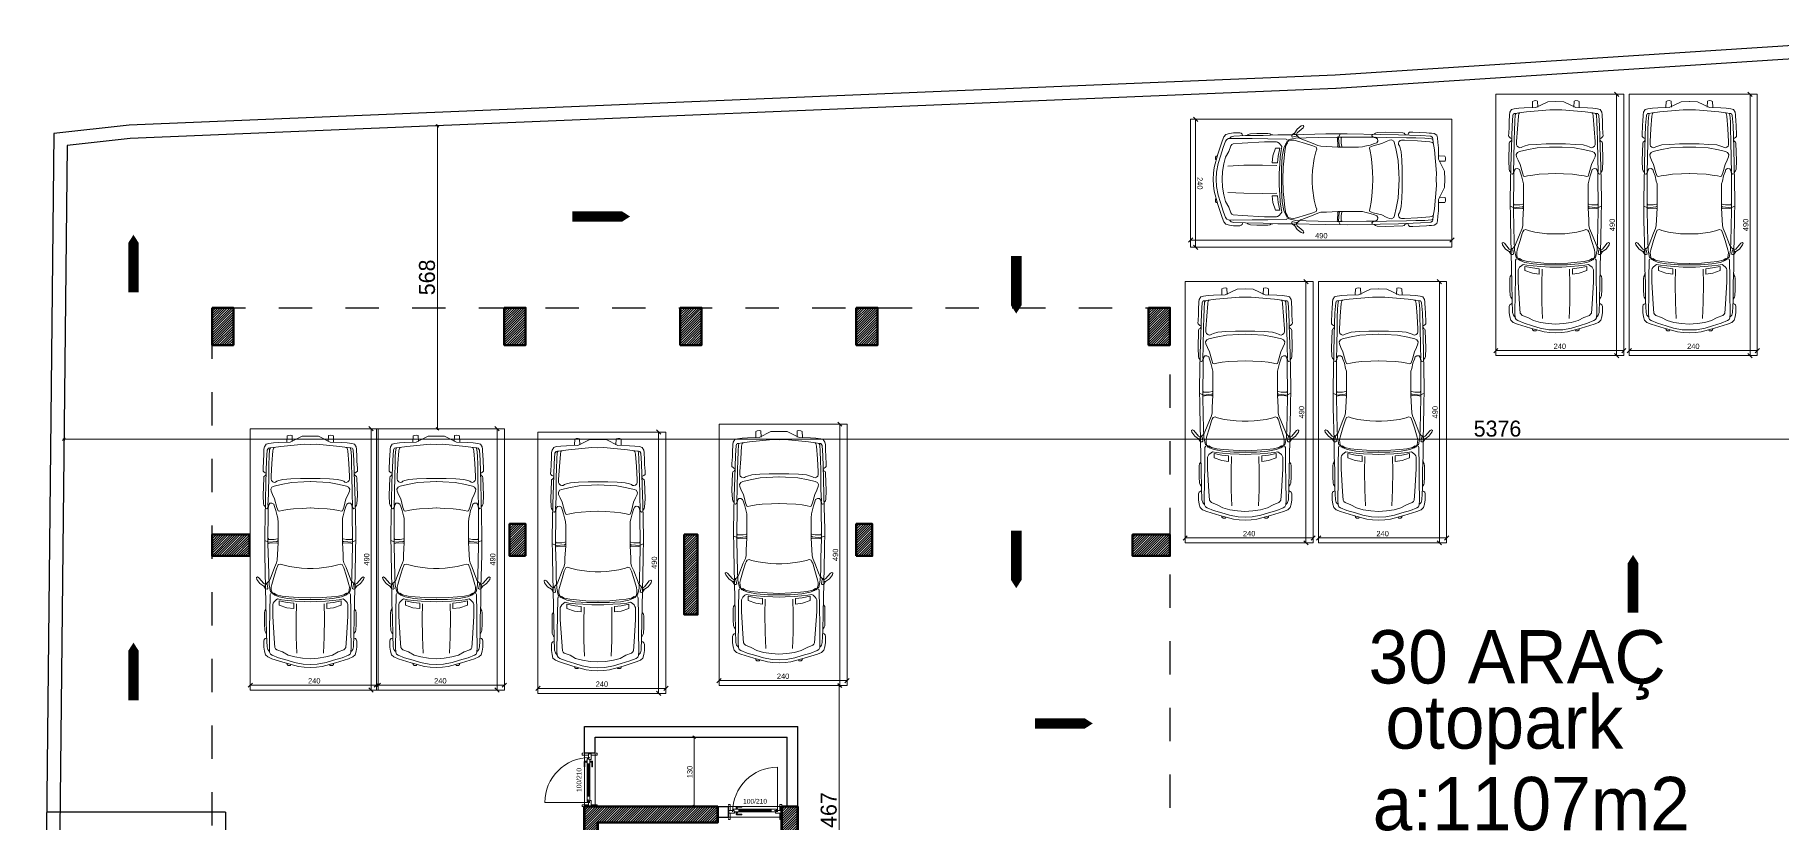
# Model space of a CAD drawing. Header units: centimetres. Extents: x 562865 to 1310255, y -148070 to 32737.
# Drawn here: x 639839 to 643113, y -25388 to -23912 of the extents above; entities that cross this region are included whole.
import ezdxf
from ezdxf.enums import TextEntityAlignment as Align

# ---------------------------------------------------------------- set-up
doc = ezdxf.new("R2010")
doc.units = ezdxf.units.CM
doc.header["$LTSCALE"] = 2.5
doc.linetypes.add('DASHED', pattern=[0.25, 0.125, -0.125])
doc.layers.get('0').update_dxf_attribs({"color": 86})
for name, color, linetype, lineweight in [('1', 126, 'Continuous', 25), ('ARABA TEFRIS', 205, 'Continuous', 0), ('DUVAR', 4, 'Continuous', 30), ('duvar-kesim', 7, 'Continuous', 0), ('GÖRÜNÜŞLER', 96, 'Continuous', 25), ('iç ölçü', 106, 'Continuous', 18), ('kapi', 9, 'Continuous', 0), ('kolon', 1, 'Continuous', 53), ('TEFRIS', 33, 'Continuous', 0), ('Z_YOL_ADI', 7, 'Continuous', 0)]:
    doc.layers.add(name, color=color, linetype=linetype, lineweight=lineweight)
doc.layers.add('kapi-yazi', color=7, linetype='Continuous')
doc.layers.add('TARAMA KOLON', color=252, linetype='Continuous')
doc.styles.add('10', font='', dxfattribs={"height": 10})
doc.styles.add('PINAR', font='comic.ttf')
doc.styles.get('10').set_extended_font_data('Arial')
doc.dimstyles.new('DISOLCU', dxfattribs={"dimscale": 0, "dimtxt": 15, "dimasz": 8, "dimexe": 1.8, "dimexo": 0.625, "dimgap": 3, "dimtad": 1, "dimdec": 0, "dimrnd": 0.5, "dimzin": 0, "dimdsep": 46, "dimtxsty": '10', "dimblk": 'OBLIQUE', "dimcen": 0.9, "dimclrd": 256, "dimclre": 256, "dimclrt": 7, "dimadec": 0, "dimazin": 0, "dimtfac": 1, "dimtdec": 0, "dimtofl": 0, "dimtmove": 2, "dimatfit": 0, "dimfxl": 10, "dimfxlon": 1, "dimtolj": 1, "dimtzin": 0, "dimarcsym": 0})
doc.dimstyles.new('TEMİZ ÖLÇÜ', dxfattribs={"dimtxt": 10, "dimasz": 5, "dimexe": 1.8, "dimexo": 0.625, "dimgap": 3, "dimtad": 1, "dimdec": 0, "dimrnd": 0.5, "dimzin": 1, "dimdsep": 46, "dimtxsty": 'PINAR', "dimblk": 'OBLIQUE', "dimcen": 0.9, "dimdle": 2, "dimclrd": 256, "dimclre": 256, "dimclrt": 7, "dimadec": 0, "dimazin": 0, "dimtfac": 1, "dimtdec": 0, "dimtofl": 0, "dimtmove": 2, "dimatfit": 2, "dimfxl": 10, "dimfxlon": 1, "dimlwd": -1, "dimlwe": -1, "dimarcsym": 0})

# ---------------------------------------------------------------- blocks, each defined once
blk = doc.blocks.new('_Oblique')
at = {"color": 0, "linetype": 'ByBlock', "lineweight": -2}
blk.add_line((-0.5, -0.5), (0.5, 0.5), dxfattribs=at)
blk = doc.blocks.new('*D2708')
at = {"layer": 'Defpoints', "color": 0}
for p in [(641069, -25229.4), (641075.2, -25229.4), (641076.2, -25359.4)]:
    blk.add_point(p, dxfattribs=at)
at = {"layer": 'iç ölçü'}
for p, q in [((641070.2, -25229.4), (641077, -25229.4)), ((641075.2, -25361.4), (641075.2, -25227.4)), ((641075.6, -25359.4), (641073.4, -25359.4))]:
    blk.add_line(p, q, dxfattribs=at)
at = {"layer": 'iç ölçü', "linetype": 'ByBlock', "xscale": 5, "yscale": 5, "zscale": 5}
for p, rotation in [((641075.2, -25229.4), 90), ((641075.2, -25359.4), 270)]:
    blk.add_blockref('_Oblique', p, dxfattribs=dict(at, rotation=rotation))
at = {"layer": 'iç ölçü', "color": 7, "insert": (641066.8, -25294.4), "char_height": 10, "attachment_point": 5, "rotation": 90, "style": 'PINAR'}
blk.add_mtext('130', dxfattribs=at)
blk = doc.blocks.new('Car-P-2')
for p, q in [((158.5, 197.5), (153.8, 190.5)), ((166.2, 203.2), (158.5, 197.5)), ((158.5, 190.5), (169.4, 199.6)), ((169.6, 204), (166.2, 203.2)), ((169.4, 199.6), (170.9, 202.2)), ((170.9, 202.2), (169.6, 204)), ((9.8, 150.4), (17.5, 175)), ((17.5, 175), (20.9, 183)), ((19.4, 162.8), (24.3, 174.7)), ((20.9, 183), (24.8, 187.4)), ((24.3, 174.7), (26.3, 177.8)), ((24.8, 187.4), (31.5, 189.2)), ((26.3, 177.8), (29.7, 179.4)), ((29.7, 179.4), (38.5, 179.9)), ((30.2, 155.5), (34.1, 166.2)), ((32.6, 181.2), (31.3, 180.2)), ((31.5, 189.2), (39.3, 190.5)), ((34.6, 182.8), (32.6, 181.2)), ((34.1, 166.2), (36.2, 168.2)), ((39.6, 184.3), (34.6, 182.8)), ((36.2, 168.2), (38.5, 169.8)), ((38.5, 179.9), (74.2, 179.4)), ((38.5, 169.8), (55.3, 171.1)), ((39.3, 190.5), (50.6, 190.5)), ((61.8, 185.1), (39.6, 184.3)), ((50.6, 190.5), (53.7, 189.5)), ((53.7, 189.5), (55.3, 187.7)), ((55.3, 187.7), (56.1, 185.4)), ((55.3, 171.1), (97.2, 173.7)), ((94.4, 185.6), (61.8, 185.1)), ((66.2, 186.4), (64.6, 185.4)), ((68.3, 187.7), (66.2, 186.4)), ((70.8, 188.7), (68.3, 187.7)), ((82.5, 189.2), (70.8, 188.7)), ((74.2, 179.4), (103.4, 179.1)), ((95.4, 189.2), (82.5, 189.2)), ((122.4, 186.4), (94.4, 185.6)), ((103.4, 189.2), (95.4, 189.2)), ((97.2, 173.7), (119.5, 173.7)), ((107.1, 188.7), (103.4, 189.2)), ((103.4, 179.1), (137.7, 178.6)), ((110.2, 186.4), (107.1, 188.7)), ((112.8, 186.4), (110.2, 186.4)), ((119.5, 173.7), (121.8, 172.7)), ((121.8, 172.7), (124.4, 171.1)), ((150.4, 186.9), (122.4, 186.4)), ((124.4, 171.1), (127.8, 167.2)), ((127.8, 167.2), (129.6, 164.6)), ((129.6, 164.6), (128.1, 157.4)), ((133.5, 161.5), (136.9, 169.8)), ((135, 156.1), (137.4, 166.4)), ((136.9, 169.8), (141.5, 174.7)), ((137.4, 166.4), (140.5, 171.4)), ((137.7, 178.6), (139.3, 177.8)), ((138.3, 173.7), (143.2, 175.5)), ((140.5, 171.4), (138.3, 173.7)), ((139.3, 177.8), (139.6, 176.8)), ((141.1, 176.8), (143.2, 175.5)), ((141.5, 174.7), (142.7, 177.6)), ((142.7, 177.6), (156.1, 180.4)), ((143.2, 175.5), (146.6, 176.3)), ((146.6, 176.3), (152, 176.5)), ((148.4, 186.9), (148.1, 184.1)), ((148.1, 184.1), (149.1, 182.5)), ((153.8, 190.5), (148.4, 186.9)), ((149.1, 182.5), (153.6, 183.5)), ((212.1, 188.2), (150.4, 186.9)), ((152, 176.5), (156.9, 175.5)), ((153.6, 188.2), (153.8, 190.5)), ((155.1, 187.4), (153.6, 188.2)), ((153.6, 183.5), (157.2, 184.1)), ((157.2, 187.9), (155.1, 187.4)), ((156.1, 180.4), (175.1, 181.2)), ((156.9, 175.5), (174.3, 170.3)), ((157.2, 187.9), (158.5, 190.5)), ((157.2, 184.1), (157.2, 187.9)), ((159.3, 184.3), (159.5, 186.6)), ((160.8, 182.5), (159.3, 184.3)), ((163.7, 180.4), (160.8, 182.5)), ((164.2, 179.4), (163.7, 180.4)), ((167, 178.6), (164.2, 179.4)), ((188.3, 170.3), (167, 178.6)), ((174.3, 170.3), (187.8, 166.2)), ((175.1, 181.2), (197.8, 181.7)), ((187.8, 166.2), (190.6, 164.9)), ((197.1, 166.4), (188.3, 170.3)), ((190.6, 164.9), (194, 163.3)), ((202.5, 165.1), (197.1, 166.4)), ((197.8, 181.7), (233.7, 182.5)), ((213.1, 164.9), (202.5, 165.1)), ((251.9, 188.7), (212.1, 188.2)), ((234.8, 163.6), (213.1, 164.9)), ((233.7, 182.5), (243, 182.5)), ((233.7, 181.7), (234.2, 179.4)), ((234.2, 179.4), (234.8, 165.9)), ((234.5, 164.9), (234.2, 164.1)), ((234.8, 165.9), (234.5, 164.9)), ((236.6, 183), (235.8, 181.7)), ((235.8, 181.7), (237.3, 165.7)), ((238.9, 188.2), (236.6, 183)), ((237.3, 165.7), (238.6, 163.8)), ((243, 182), (241.2, 181.2)), ((241.2, 181.2), (241.2, 170.8)), ((241.2, 170.8), (242.3, 164.9)), ((242.3, 164.9), (243, 163.6)), ((243, 182.5), (288.6, 182)), ((314, 187.4), (251.9, 188.7)), ((280.9, 163.8), (273.1, 163.6)), ((285.5, 165.1), (280.9, 163.8)), ((295.4, 167.5), (285.5, 165.1)), ((288.6, 182), (299.8, 182)), ((294.9, 163.6), (301.1, 165.9)), ((303.2, 170.1), (295.4, 167.5)), ((298.7, 184.8), (299.3, 186.9)), ((300.3, 183), (298.7, 184.8)), ((299.8, 182), (306, 181.2)), ((303.7, 188.7), (300.3, 187.4)), ((302.6, 182.5), (300.3, 183)), ((301.1, 165.9), (317.1, 170.1)), ((306, 181.2), (302.6, 182.5)), ((307.6, 171.6), (303.2, 170.1)), ((305.2, 190), (303.7, 188.7)), ((304.7, 182.5), (326.2, 181.7)), ((308.1, 190.8), (305.2, 190)), ((306, 181.2), (309.1, 178.9)), ((309.4, 175), (307.6, 171.6)), ((323.6, 191.6), (308.1, 190.8)), ((309.1, 178.9), (309.4, 175)), ((348.2, 186.4), (314, 187.4)), ((317.1, 170.1), (325.3, 174)), ((356.7, 190.5), (323.6, 191.6)), ((325.3, 174), (331.6, 176.8)), ((363.2, 181.2), (326.2, 181.7)), ((331.6, 176.8), (335.5, 177.3)), ((335.5, 177.3), (339.4, 175)), ((339.4, 175), (341.2, 171.1)), ((341.2, 171.1), (344.3, 157.6)), ((389.9, 185.1), (348.2, 186.4)), ((348.2, 170.8), (349.2, 173.4)), ((348.7, 168.2), (348.2, 170.8)), ((350.3, 165.9), (348.7, 168.2)), ((349.2, 173.4), (351.5, 176)), ((351.5, 162.3), (350.3, 165.9)), ((351.5, 176), (354.1, 176.8)), ((354.1, 176.8), (359.8, 176.8)), ((359.1, 190), (356.7, 190.5)), ((360.9, 187.4), (359.1, 190)), ((359.8, 176.8), (383.9, 175.2)), ((363.5, 186.4), (360.9, 187.4)), ((380.6, 180.7), (363.2, 181.2)), ((366.3, 187.9), (365.8, 186.6)), ((367.4, 189.5), (366.3, 187.9)), ((369.2, 191.6), (367.4, 189.5)), ((371.2, 191.8), (369.2, 191.6)), ((375.1, 191.6), (371.2, 191.8)), ((387.7, 190.8), (375.1, 191.6)), ((397.8, 180.2), (380.6, 180.7)), ((383.9, 175.2), (407.3, 173.4)), ((401.1, 190.5), (387.7, 190.8)), ((408.8, 183.8), (389.9, 185.1)), ((410.1, 179.4), (397.8, 180.2)), ((405.7, 190), (401.1, 190.5)), ((410.4, 190), (405.7, 190)), ((407.3, 173.4), (412.4, 172.4)), ((408.8, 183.8), (412.4, 181.7)), ((411.2, 183), (408.8, 183.8)), ((412.7, 177.8), (410.1, 179.4)), ((415, 189.2), (410.4, 190)), ((412.4, 181.7), (412.7, 179.1)), ((412.4, 172.4), (413.5, 170.8)), ((413.7, 172.4), (412.7, 179.1)), ((415.6, 158.4), (413.7, 172.4)), ((420, 186.1), (415, 189.2)), ((421.3, 181.2), (420, 186.1)), ((422.3, 172.4), (421.3, 181.2)), ((423.1, 162.3), (422.3, 172.4)), ((3, 125.2), (9.8, 150.4)), ((5.1, 144.7), (6.7, 146.7)), ((5.1, 142.8), (5.1, 144.7)), ((5.1, 140.3), (5.1, 142.8)), ((6.7, 139.5), (5.1, 140.3)), ((6.7, 146.7), (8.7, 147)), ((7.2, 116.4), (10.3, 132.7)), ((10.3, 132.7), (14.7, 146.7)), ((14.7, 146.7), (19.4, 162.8)), ((18.6, 117.7), (20.9, 132.2)), ((20.9, 132.2), (24.3, 144.9)), ((24.3, 144.9), (30.2, 155.5)), ((113, 147), (111.5, 134.3)), ((111.5, 134.3), (121.6, 134.3)), ((117.9, 161.3), (113, 147)), ((126, 161.3), (117.9, 161.3)), ((121.6, 134.3), (122.9, 146.7)), ((122.9, 146.7), (126, 161.3)), ((125.7, 131.4), (124.7, 114.6)), ((126.8, 145.4), (125.7, 131.4)), ((128.1, 157.4), (126.8, 145.4)), ((128.8, 124.2), (130.4, 145.7)), ((130.4, 145.7), (133.5, 161.5)), ((132.2, 125.7), (133.8, 143.1)), ((133.8, 143.1), (135, 156.1)), ((190.3, 142.3), (187.2, 119.8)), ((193.4, 154.8), (190.3, 142.3)), ((195, 159.4), (193.4, 154.8)), ((194, 163.3), (195, 159.4)), ((259.1, 163.6), (234.8, 163.6)), ((273.1, 163.6), (259.1, 163.6)), ((294.3, 161.5), (294.9, 163.6)), ((295.4, 156.1), (294.3, 161.5)), ((297.2, 146.2), (295.4, 156.1)), ((298.7, 134.6), (297.2, 146.2)), ((299.5, 117.7), (298.7, 134.6)), ((344.3, 157.6), (347.9, 138.4)), ((347.9, 138.4), (349.2, 115.1)), ((353.6, 154.5), (351.5, 162.3)), ((354.7, 139.5), (353.6, 154.5)), ((355.4, 121.6), (354.7, 139.5)), ((419.7, 114.6), (415.6, 158.4)), ((423.6, 140.8), (423.1, 162.3)), ((434.7, 118.5), (423.6, 140.8)), ((424.4, 147), (435.2, 146.7)), ((436, 137.4), (424.6, 136.9)), ((435.2, 146.7), (436.3, 144.1)), ((436.8, 140.5), (436, 137.4)), ((436.3, 144.1), (436.8, 140.5)), ((1, 103.2), (1.7, 114.6)), ((1, 103.2), (1.7, 91.8)), ((1.7, 114.6), (3, 125.2)), ((6.7, 103.2), (7.2, 116.4)), ((6.7, 103.2), (7.2, 90)), ((17.5, 103.7), (18.6, 117.7)), ((17.5, 103.7), (18.6, 88.7)), ((58.1, 129.4), (28.2, 128.1)), ((93.3, 129.6), (58.1, 129.4)), ((120.5, 129.1), (93.3, 129.6)), ((124.7, 114.6), (124.4, 103.2)), ((124.7, 91.8), (124.4, 103.2)), ((128.8, 102.9), (128.8, 124.2)), ((128.8, 103.5), (128.8, 82.2)), ((131.4, 102.9), (132.2, 125.7)), ((131.4, 103.5), (132.2, 80.6)), ((187.2, 119.8), (186.7, 108.6)), ((186.7, 108.6), (186.7, 102.9)), ((186.7, 97.8), (186.7, 103.5)), ((300.3, 102.9), (299.5, 117.7)), ((300.3, 103.5), (299.5, 88.7)), ((349.2, 115.1), (349.7, 102.9)), ((349.2, 91.3), (349.7, 103.5)), ((355.4, 102.9), (355.4, 121.6)), ((355.4, 103.5), (355.4, 84.8)), ((419.2, 103.2), (419.7, 114.6)), ((419.2, 103.2), (419.7, 91.8)), ((435, 102.9), (434.7, 118.5)), ((435, 103.5), (434.7, 87.9)), ((1.7, 91.8), (3, 81.2)), ((3, 81.2), (9.8, 56)), ((6.7, 66.9), (5.1, 66.1)), ((5.1, 66.1), (5.1, 63.5)), ((7.2, 90), (10.3, 73.7)), ((10.3, 73.7), (14.7, 59.7)), ((18.6, 88.7), (20.9, 74.2)), ((20.9, 74.2), (24.3, 61.5)), ((58.1, 77), (28.2, 78.3)), ((93.3, 76.8), (58.1, 77)), ((120.5, 77.3), (93.3, 76.8)), ((111.5, 72.1), (121.6, 72.1)), ((113, 59.4), (111.5, 72.1)), ((121.6, 72.1), (122.9, 59.7)), ((125.7, 74.9), (124.7, 91.8)), ((126.8, 61), (125.7, 74.9)), ((128.8, 82.2), (130.4, 60.7)), ((132.2, 80.6), (133.8, 63.3)), ((187.2, 86.6), (186.7, 97.8)), ((190.3, 64.1), (187.2, 86.6)), ((298.7, 71.8), (297.2, 60.2)), ((299.5, 88.7), (298.7, 71.8)), ((344.3, 48.8), (347.9, 67.9)), ((347.9, 67.9), (349.2, 91.3)), ((354.7, 66.9), (353.6, 51.9)), ((355.4, 84.8), (354.7, 66.9)), ((419.7, 91.8), (415.6, 48)), ((423.6, 65.6), (423.1, 44.1)), ((434.7, 87.9), (423.6, 65.6)), ((436, 69), (424.6, 69.5)), ((436.8, 65.9), (436, 69)), ((436.3, 62.2), (436.8, 65.9)), ((5.1, 63.5), (5.1, 61.7)), ((5.1, 61.7), (6.7, 59.7)), ((6.7, 59.7), (8.7, 59.4)), ((9.8, 56), (17.5, 31.4)), ((14.7, 59.7), (19.4, 43.6)), ((19.4, 43.6), (24.3, 31.7)), ((24.3, 61.5), (30.2, 50.8)), ((30.2, 50.8), (34.1, 40.2)), ((34.1, 40.2), (36.2, 38.1)), ((36.2, 38.1), (38.5, 36.6)), ((38.5, 36.6), (55.3, 35.3)), ((55.3, 35.3), (97.2, 32.7)), ((117.9, 45.1), (113, 59.4)), ((126, 45.1), (117.9, 45.1)), ((119.5, 32.7), (121.8, 33.7)), ((121.8, 33.7), (124.4, 35.3)), ((122.9, 59.7), (126, 45.1)), ((124.4, 35.3), (127.8, 39.2)), ((128.1, 49), (126.8, 61)), ((127.8, 39.2), (129.6, 41.8)), ((129.6, 41.8), (128.1, 49)), ((130.4, 60.7), (133.5, 44.9)), ((133.5, 44.9), (136.9, 36.6)), ((133.8, 63.3), (135, 50.3)), ((135, 50.3), (137.4, 40)), ((136.9, 36.6), (141.5, 31.7)), ((137.4, 40), (140.5, 35)), ((140.5, 35), (138.3, 32.7)), ((156.9, 30.9), (174.3, 36.1)), ((188.3, 36.1), (167, 27.8)), ((174.3, 36.1), (187.8, 40.2)), ((187.8, 40.2), (190.6, 41.5)), ((197.1, 40), (188.3, 36.1)), ((193.4, 51.6), (190.3, 64.1)), ((190.6, 41.5), (194, 43.1)), ((195, 47), (193.4, 51.6)), ((194, 43.1), (195, 47)), ((202.5, 41.3), (197.1, 40)), ((213.1, 41.5), (202.5, 41.3)), ((234.8, 42.8), (213.1, 41.5)), ((234.5, 41.5), (234.2, 42.3)), ((234.2, 27), (234.8, 40.5)), ((234.8, 40.5), (234.5, 41.5)), ((259.1, 42.8), (234.8, 42.8)), ((235.8, 24.7), (237.3, 40.7)), ((237.3, 40.7), (238.6, 42.6)), ((241.2, 35.6), (242.3, 41.5)), ((241.2, 25.2), (241.2, 35.6)), ((242.3, 41.5), (243, 42.8)), ((273.1, 42.8), (259.1, 42.8)), ((280.9, 42.6), (273.1, 42.8)), ((285.5, 41.3), (280.9, 42.6)), ((295.4, 38.9), (285.5, 41.3)), ((295.4, 50.3), (294.3, 44.9)), ((294.3, 44.9), (294.9, 42.8)), ((294.9, 42.8), (301.1, 40.5)), ((297.2, 60.2), (295.4, 50.3)), ((303.2, 36.3), (295.4, 38.9)), ((301.1, 40.5), (317.1, 36.3)), ((307.6, 34.8), (303.2, 36.3)), ((309.4, 31.4), (307.6, 34.8)), ((317.1, 36.3), (325.3, 32.4)), ((339.4, 31.4), (341.2, 35.3)), ((341.2, 35.3), (344.3, 48.8)), ((348.7, 38.1), (348.2, 35.6)), ((348.2, 35.6), (349.2, 33)), ((350.3, 40.5), (348.7, 38.1)), ((349.2, 33), (351.5, 30.4)), ((351.5, 44.1), (350.3, 40.5)), ((353.6, 51.9), (351.5, 44.1)), ((383.9, 31.1), (407.3, 33)), ((407.3, 33), (412.4, 34)), ((412.4, 34), (413.5, 35.6)), ((413.7, 34), (412.7, 27.3)), ((415.6, 48), (413.7, 34)), ((422.3, 34), (421.3, 25.2)), ((423.1, 44.1), (422.3, 34)), ((424.4, 59.4), (435.2, 59.7)), ((435.2, 59.7), (436.3, 62.2)), ((17.5, 31.4), (20.9, 23.4)), ((20.9, 23.4), (24.8, 19)), ((24.3, 31.7), (26.3, 28.6)), ((24.8, 19), (31.5, 17.2)), ((26.3, 28.6), (29.7, 27)), ((29.7, 27), (38.5, 26.5)), ((32.6, 25.2), (31.3, 26.2)), ((31.5, 17.2), (39.3, 15.9)), ((34.6, 23.6), (32.6, 25.2)), ((39.6, 22.1), (34.6, 23.6)), ((38.5, 26.5), (74.2, 27)), ((39.3, 15.9), (50.6, 15.9)), ((61.8, 21.3), (39.6, 22.1)), ((50.6, 15.9), (53.7, 16.9)), ((53.7, 16.9), (55.3, 18.7)), ((55.3, 18.7), (56.1, 21)), ((94.4, 20.8), (61.8, 21.3)), ((66.2, 20), (64.6, 21)), ((68.3, 18.7), (66.2, 20)), ((70.8, 17.7), (68.3, 18.7)), ((82.5, 17.2), (70.8, 17.7)), ((74.2, 27), (103.4, 27.3)), ((95.4, 17.2), (82.5, 17.2)), ((122.4, 20), (94.4, 20.8)), ((103.4, 17.2), (95.4, 17.2)), ((97.2, 32.7), (119.5, 32.7)), ((103.4, 27.3), (137.7, 27.8)), ((107.1, 17.7), (103.4, 17.2)), ((110.2, 20), (107.1, 17.7)), ((112.8, 20), (110.2, 20)), ((150.4, 19.5), (122.4, 20)), ((137.7, 27.8), (139.3, 28.6)), ((138.3, 32.7), (143.2, 30.9)), ((139.3, 28.6), (139.6, 29.6)), ((141.1, 29.6), (143.2, 30.9)), ((141.5, 31.7), (142.7, 28.8)), ((142.7, 28.8), (156.1, 26)), ((143.2, 30.9), (146.6, 30.1)), ((146.6, 30.1), (152, 29.9)), ((148.1, 22.3), (149.1, 23.9)), ((148.4, 19.5), (148.1, 22.3)), ((153.8, 15.9), (148.4, 19.5)), ((149.1, 23.9), (153.6, 22.9)), ((212.1, 18.2), (150.4, 19.5)), ((152, 29.9), (156.9, 30.9)), ((153.6, 22.9), (157.2, 22.3)), ((155.1, 19), (153.6, 18.2)), ((153.6, 18.2), (153.8, 15.9)), ((158.5, 8.9), (153.8, 15.9)), ((157.2, 18.4), (155.1, 19)), ((156.1, 26), (175.1, 25.2)), ((157.2, 22.3), (157.2, 18.4)), ((157.2, 18.4), (158.5, 15.9)), ((158.5, 15.9), (169.4, 6.8)), ((166.2, 3.2), (158.5, 8.9)), ((160.8, 23.9), (159.3, 22.1)), ((159.3, 22.1), (159.5, 19.7)), ((163.7, 26), (160.8, 23.9)), ((164.2, 27), (163.7, 26)), ((167, 27.8), (164.2, 27)), ((169.6, 2.4), (166.2, 3.2)), ((169.4, 6.8), (170.9, 4.2)), ((170.9, 4.2), (169.6, 2.4)), ((175.1, 25.2), (197.8, 24.7)), ((197.8, 24.7), (233.7, 23.9)), ((251.9, 17.7), (212.1, 18.2)), ((233.7, 24.7), (234.2, 27)), ((233.7, 23.9), (243, 23.9)), ((236.6, 23.4), (235.8, 24.7)), ((238.9, 18.2), (236.6, 23.4)), ((243, 24.4), (241.2, 25.2)), ((243, 23.9), (288.6, 24.4)), ((314, 19), (251.9, 17.7)), ((288.6, 24.4), (299.8, 24.4)), ((300.3, 23.4), (298.7, 21.6)), ((298.7, 21.6), (299.3, 19.5)), ((299.8, 24.4), (306, 25.2)), ((302.6, 23.9), (300.3, 23.4)), ((303.7, 17.7), (300.3, 19)), ((306, 25.2), (302.6, 23.9)), ((305.2, 16.4), (303.7, 17.7)), ((304.7, 23.9), (326.2, 24.7)), ((308.1, 15.6), (305.2, 16.4)), ((306, 25.2), (309.1, 27.5)), ((323.6, 14.8), (308.1, 15.6)), ((309.1, 27.5), (309.4, 31.4)), ((348.2, 20), (314, 19)), ((356.7, 15.9), (323.6, 14.8)), ((325.3, 32.4), (331.6, 29.6)), ((363.2, 25.2), (326.2, 24.7)), ((331.6, 29.6), (335.5, 29.1)), ((335.5, 29.1), (339.4, 31.4)), ((389.9, 21.3), (348.2, 20)), ((351.5, 30.4), (354.1, 29.6)), ((354.1, 29.6), (359.8, 29.6)), ((359.1, 16.4), (356.7, 15.9)), ((360.9, 19), (359.1, 16.4)), ((359.8, 29.6), (383.9, 31.1)), ((363.5, 20), (360.9, 19)), ((380.6, 25.7), (363.2, 25.2)), ((366.3, 18.4), (365.8, 19.7)), ((367.4, 16.9), (366.3, 18.4)), ((369.2, 14.8), (367.4, 16.9)), ((371.2, 14.6), (369.2, 14.8)), ((375.1, 14.8), (371.2, 14.6)), ((387.7, 15.6), (375.1, 14.8)), ((397.8, 26.2), (380.6, 25.7)), ((401.1, 15.9), (387.7, 15.6)), ((408.8, 22.6), (389.9, 21.3)), ((410.1, 27), (397.8, 26.2)), ((405.7, 16.4), (401.1, 15.9)), ((410.4, 16.4), (405.7, 16.4)), ((408.8, 22.6), (412.4, 24.7)), ((411.2, 23.4), (408.8, 22.6)), ((412.7, 28.6), (410.1, 27)), ((415, 17.2), (410.4, 16.4)), ((412.4, 24.7), (412.7, 27.3)), ((420, 20.3), (415, 17.2)), ((421.3, 25.2), (420, 20.3))]:
    blk.add_line(p, q)
blk = doc.blocks.new('*D3048')
at = {"layer": 'Defpoints', "color": 0}
for p in [(244, 494), (230.4, 4), (244, 4)]:
    blk.add_point(p, dxfattribs=at)
at = {"layer": 'TEFRIS', "lineweight": -2}
for p, q in [((240.4, 494), (228.6, 494)), ((230.4, 494), (230.4, 4)), ((240.4, 4), (228.6, 4))]:
    blk.add_line(p, q, dxfattribs=at)
at = {"layer": 'TEFRIS', "linetype": 'ByBlock', "lineweight": -2, "xscale": 8, "yscale": 8, "zscale": 8}
for p, rotation in [((230.4, 494), 90), ((230.4, 4), 270)]:
    blk.add_blockref('_Oblique', p, dxfattribs=dict(at, rotation=rotation))
at = {"layer": 'TEFRIS', "color": 7, "insert": (222.3, 249), "char_height": 10, "attachment_point": 5, "rotation": 90, "style": '10'}
blk.add_mtext('\\A1;490', dxfattribs=at)
blk = doc.blocks.new('*D3049')
at = {"layer": 'Defpoints', "color": 0}
for p in [(4, 11.4), (244, 13.2), (244, 11.4)]:
    blk.add_point(p, dxfattribs=at)
at = {"layer": 'TEFRIS', "lineweight": -2}
for p, q in [((4, 12), (4, 15)), ((4, 13.2), (244, 13.2)), ((244, 12), (244, 15))]:
    blk.add_line(p, q, dxfattribs=at)
at = {"layer": 'TEFRIS', "linetype": 'ByBlock', "lineweight": -2, "xscale": 8, "yscale": 8, "zscale": 8, "rotation": 180}
blk.add_blockref('_Oblique', (4, 13.2), dxfattribs=at)
at = {"layer": 'TEFRIS', "linetype": 'ByBlock', "lineweight": -2, "xscale": 8, "yscale": 8, "zscale": 8}
blk.add_blockref('_Oblique', (244, 13.2), dxfattribs=at)
at = {"layer": 'TEFRIS', "color": 7, "insert": (124, 21.3), "char_height": 10, "attachment_point": 5, "style": '10'}
blk.add_mtext('\\A1;240', dxfattribs=at)
blk = doc.blocks.new('fm-door1')
at = {"linetype": 'Continuous'}
for p, q in [((0, 25), (0, -25)), ((100, 25), (0, 25)), ((80, 32), (80, 0)), ((84, 28), (128, 28)), ((90, 50), (910, 50)), ((90, 50), (90, 30)), ((100, 30), (90, 30)), ((100, 30), (100, -5)), ((100, 30), (100, -5)), ((100, 0), (900, 0)), ((190, 50), (190, 0)), ((810, 50), (810, 0)), ((910, 30), (900, 30)), ((900, 30), (900, -5)), ((900, 25), (1000, 25)), ((910, 50), (910, 30)), ((1000, 25), (1000, -25)), ((110, -25), (0, -25)), ((100, -5), (110, -5)), ((110, -5), (100, -5)), ((110, -5), (110, -25)), ((110, -25), (110, -5)), ((890, -25), (890, -5)), ((890, -5), (900, -5)), ((890, -25), (1000, -25))]:
    blk.add_line(p, q, dxfattribs=at)
at = {"color": 8, "linetype": 'Continuous'}
for p, q in [((190, 35), (810, 35)), ((190, 15), (810, 15))]:
    blk.add_line(p, q, dxfattribs=at)
at = {"linetype": 'Continuous'}
for points in [[(858, 58), (858, 89, 0.414214), (842, 104), (759, 104, 1), (759, 89), (835, 89, -0.414214), (842, 81), (842, 58)], [(858, -8), (858, -39, -0.414214), (842, -54), (759, -54, -1), (759, -39), (835, -39, 0.414214), (842, -31), (842, -8)]]:
    blk.add_lwpolyline(points, format="xyb", dxfattribs=at)
for points in [[(869, 50), (869, 58), (831, 58), (831, 50)], [(869, 0), (869, -8), (831, -8), (831, 0)]]:
    blk.add_lwpolyline(points, dxfattribs=at)
blk.add_circle((84, 32), 4.26, dxfattribs=at)
blk = doc.blocks.new('*D3098')
at = {"layer": 'Defpoints', "color": 0}
for p in [(639893.2, -24670.3), (645268.9, -24670.3), (645268.9, -24670.3)]:
    blk.add_point(p, dxfattribs=at)
at = {"layer": 'iç ölçü'}
for p, q in [((639891.2, -24670.3), (645270.9, -24670.3)), ((639893.2, -24669.7), (639893.2, -24668.5)), ((645268.9, -24669.7), (645268.9, -24668.5))]:
    blk.add_line(p, q, dxfattribs=at)
at = {"layer": 'iç ölçü', "linetype": 'ByBlock', "xscale": 5, "yscale": 5, "zscale": 5, "rotation": 180}
blk.add_blockref('_Oblique', (639893.2, -24670.3), dxfattribs=at)
at = {"layer": 'iç ölçü', "linetype": 'ByBlock', "xscale": 5, "yscale": 5, "zscale": 5}
blk.add_blockref('_Oblique', (645268.9, -24670.3), dxfattribs=at)
at = {"layer": 'iç ölçü', "color": 7, "insert": (642581.1, -24650.8), "char_height": 30, "attachment_point": 5, "style": 'PINAR'}
blk.add_mtext('5376', dxfattribs=at)
blk = doc.blocks.new('SB')
at = {"layer": 'TARAMA KOLON'}
h = blk.add_hatch(dxfattribs=at)
h.set_pattern_fill('ANSI31', color=256, angle=7e-15)
h.paths.add_polyline_path([(655327.3, -25829.4), (655302.3, -25829.4), (655302.3, -25959.4), (655327.3, -25959.4)])
h.paths.add_polyline_path([(655437.3, -24424.1), (655477.3, -24424.1), (655477.3, -24494.1), (655437.3, -24494.1)])
h.paths.add_polyline_path([(655327.3, -25359.4), (655297.3, -25359.4), (655297.3, -25469.4), (655327.3, -25469.4)])
h.paths.add_polyline_path([(655327.3, -26079.4), (655327.3, -26109.4), (655257.3, -26109.4), (655257.3, -26079.4)])
h.paths.add_polyline_path([(654229.3, -24849.4), (654229.3, -24889.4), (654299.3, -24889.4), (654299.3, -24849.4)])
h.paths.add_polyline_path([(654269.3, -25899.4), (654229.3, -25899.4), (654229.3, -25829.4), (654269.3, -25829.4)])
h.paths.add_polyline_path([(654229.3, -25444.4), (654229.3, -25469.4), (654379.3, -25469.4), (654379.3, -25444.4)])
h.paths.add_polyline_path([(655112.3, -26369.4), (655142.3, -26369.4), (655142.3, -26429.4), (655112.3, -26429.4)])
h.paths.add_polyline_path([(654997.3, -26079.4), (654997.3, -26109.4), (654927.3, -26109.4), (654927.3, -26079.4)])
h.paths.add_polyline_path([(655437.3, -24889.4), (655467.3, -24889.4), (655467.3, -24829.4), (655437.3, -24829.4)])
h.paths.add_polyline_path([(655112.3, -26834.6), (655142.3, -26834.6), (655142.3, -26894.6), (655112.3, -26894.6)])
h.paths.add_polyline_path([(654787.3, -26369.4), (654817.3, -26369.4), (654817.3, -26429.4), (654787.3, -26429.4)])
h.paths.add_polyline_path([(655437.3, -26824.6), (655477.3, -26824.6), (655477.3, -26894.6), (655437.3, -26894.6)])
h.paths.add_polyline_path([(654299.3, -26369.4), (654299.3, -26409.4), (654229.3, -26409.4), (654229.3, -26369.4)])
h.paths.add_polyline_path([(654777.3, -26824.6), (654817.3, -26824.6), (654817.3, -26894.6), (654777.3, -26894.6)])
h.paths.add_polyline_path([(655437.3, -26369.4), (655467.3, -26369.4), (655467.3, -26429.4), (655437.3, -26429.4)])
h.paths.add_polyline_path([(655985.4, -25829.4), (656025.4, -25829.4), (656025.4, -25899.4), (655985.4, -25899.4)])
h.paths.add_polyline_path([(654927.3, -25959.4), (654927.3, -25359.4), (655177.3, -25359.4), (655177.3, -25389.4), (654952.3, -25389.4), (654952.3, -25729.4), (655177.3, -25729.4), (655177.3, -25754.4), (654952.3, -25754.4), (654952.3, -25934.4), (655177.3, -25934.4), (655177.3, -25959.4)])
h.paths.add_polyline_path([(654777.3, -24424.1), (654817.3, -24424.1), (654817.3, -24494.1), (654777.3, -24494.1)])
h.paths.add_polyline_path([(655985.4, -26824.6), (656025.4, -26824.6), (656025.4, -26894.6), (655985.4, -26894.6)])
h.paths.add_polyline_path([(654229.3, -24424.1), (654269.3, -24424.1), (654269.3, -24494.1), (654229.3, -24494.1)])
h.paths.add_polyline_path([(655107.3, -24424.1), (655147.3, -24424.1), (655147.3, -24494.1), (655107.3, -24494.1)])
h.paths.add_polyline_path([(655985.4, -24424.1), (656025.4, -24424.1), (656025.4, -24494.1), (655985.4, -24494.1)])
h.paths.add_polyline_path([(656025.4, -24849.4), (656025.4, -24889.4), (655955.4, -24889.4), (655955.4, -24849.4)])
h.paths.add_polyline_path([(654817.3, -24889.4), (654787.3, -24889.4), (654787.3, -24829.4), (654817.3, -24829.4)])
h.paths.add_polyline_path([(655114.8, -24849.4), (655139.8, -24849.4), (655139.8, -24999.4), (655114.8, -24999.4)])
h.paths.add_polyline_path([(656025.4, -26369.4), (656025.4, -26409.4), (655955.4, -26409.4), (655955.4, -26369.4)])
h.paths.add_polyline_path([(654229.3, -26824.6), (654269.3, -26824.6), (654269.3, -26894.6), (654229.3, -26894.6)])
h.paths.add_polyline_path([(656025.4, -25444.4), (656025.4, -25469.4), (655875.4, -25469.4), (655875.4, -25444.4)])
at = {"layer": 'kolon'}
for points in [[(654229.3, -24424.1), (654269.3, -24424.1), (654269.3, -24494.1), (654229.3, -24494.1)], [(654777.3, -24424.1), (654817.3, -24424.1), (654817.3, -24494.1), (654777.3, -24494.1)], [(655107.3, -24424.1), (655147.3, -24424.1), (655147.3, -24494.1), (655107.3, -24494.1)], [(655437.3, -24424.1), (655477.3, -24424.1), (655477.3, -24494.1), (655437.3, -24494.1)], [(655985.4, -24424.1), (656025.4, -24424.1), (656025.4, -24494.1), (655985.4, -24494.1)], [(654229.3, -24849.4), (654229.3, -24889.4), (654299.3, -24889.4), (654299.3, -24849.4)], [(654817.3, -24889.4), (654787.3, -24889.4), (654787.3, -24829.4), (654817.3, -24829.4)], [(655114.8, -24849.4), (655139.8, -24849.4), (655139.8, -24999.4), (655114.8, -24999.4)], [(655437.3, -24889.4), (655467.3, -24889.4), (655467.3, -24829.4), (655437.3, -24829.4)], [(656025.4, -24849.4), (656025.4, -24889.4), (655955.4, -24889.4), (655955.4, -24849.4)], [(654927.3, -25959.4), (654927.3, -25359.4), (655177.3, -25359.4), (655177.3, -25389.4), (654952.3, -25389.4), (654952.3, -25729.4), (655177.3, -25729.4), (655177.3, -25754.4), (654952.3, -25754.4), (654952.3, -25934.4), (655177.3, -25934.4), (655177.3, -25959.4)], [(655327.3, -25359.4), (655297.3, -25359.4), (655297.3, -25469.4), (655327.3, -25469.4)], [(654229.3, -25444.4), (654229.3, -25469.4), (654379.3, -25469.4), (654379.3, -25444.4)], [(656025.4, -25444.4), (656025.4, -25469.4), (655875.4, -25469.4), (655875.4, -25444.4)], [(654269.3, -25899.4), (654229.3, -25899.4), (654229.3, -25829.4), (654269.3, -25829.4)], [(655327.3, -25829.4), (655302.3, -25829.4), (655302.3, -25959.4), (655327.3, -25959.4)], [(655985.4, -25829.4), (656025.4, -25829.4), (656025.4, -25899.4), (655985.4, -25899.4)], [(654997.3, -26079.4), (654997.3, -26109.4), (654927.3, -26109.4), (654927.3, -26079.4)], [(655327.3, -26079.4), (655327.3, -26109.4), (655257.3, -26109.4), (655257.3, -26079.4)], [(654299.3, -26369.4), (654299.3, -26409.4), (654229.3, -26409.4), (654229.3, -26369.4)], [(654787.3, -26369.4), (654817.3, -26369.4), (654817.3, -26429.4), (654787.3, -26429.4)], [(655112.3, -26369.4), (655142.3, -26369.4), (655142.3, -26429.4), (655112.3, -26429.4)], [(655437.3, -26369.4), (655467.3, -26369.4), (655467.3, -26429.4), (655437.3, -26429.4)], [(656025.4, -26369.4), (656025.4, -26409.4), (655955.4, -26409.4), (655955.4, -26369.4)], [(654229.3, -26824.6), (654269.3, -26824.6), (654269.3, -26894.6), (654229.3, -26894.6)], [(654777.3, -26824.6), (654817.3, -26824.6), (654817.3, -26894.6), (654777.3, -26894.6)], [(655112.3, -26834.6), (655142.3, -26834.6), (655142.3, -26894.6), (655112.3, -26894.6)], [(655437.3, -26824.6), (655477.3, -26824.6), (655477.3, -26894.6), (655437.3, -26894.6)], [(655985.4, -26824.6), (656025.4, -26824.6), (656025.4, -26894.6), (655985.4, -26894.6)]]:
    blk.add_lwpolyline(points, close=True, dxfattribs=at)
blk = doc.blocks.new('*D3404')
at = {"layer": 'Defpoints', "color": 0}
for p in [(640580.5, -24083.1), (640580.5, -24650.9), (640593.6, -24650.9)]:
    blk.add_point(p, dxfattribs=at)
at = {"layer": 'iç ölçü'}
for p, q in [((640583.6, -24083.1), (640595.4, -24083.1)), ((640593.6, -24081.1), (640593.6, -24652.9)), ((640583.6, -24650.9), (640595.4, -24650.9))]:
    blk.add_line(p, q, dxfattribs=at)
at = {"layer": 'iç ölçü', "linetype": 'ByBlock', "xscale": 5, "yscale": 5, "zscale": 5}
for p, rotation in [((640593.6, -24083.1), 90), ((640593.6, -24650.9), 270)]:
    blk.add_blockref('_Oblique', p, dxfattribs=dict(at, rotation=rotation))
at = {"layer": 'iç ölçü', "color": 7, "insert": (640574.1, -24367), "char_height": 30, "attachment_point": 5, "rotation": 90, "style": 'PINAR'}
blk.add_mtext('568', dxfattribs=at)
blk = doc.blocks.new('Ar-1')
blk.add_lwpolyline([(0, -36, 6.63, 6.63, 0), (0, -13.3, 17.1, 0, 0), (0, 0, 0, 0, 0)], format="xyseb")
blk = doc.blocks.new('*D3409')
at = {"layer": 'Defpoints', "color": 0}
for p in [(641361.6, -25132.3), (641346.9, -25599.4), (641361.6, -25599.4)]:
    blk.add_point(p, dxfattribs=at)
at = {"layer": 'iç ölçü'}
for p, q in [((641356.9, -25132.3), (641345.1, -25132.3)), ((641346.9, -25130.3), (641346.9, -25601.4)), ((641356.9, -25599.4), (641345.1, -25599.4))]:
    blk.add_line(p, q, dxfattribs=at)
at = {"layer": 'iç ölçü', "linetype": 'ByBlock', "xscale": 5, "yscale": 5, "zscale": 5}
for p, rotation in [((641346.9, -25132.3), 90), ((641346.9, -25599.4), 270)]:
    blk.add_blockref('_Oblique', p, dxfattribs=dict(at, rotation=rotation))
at = {"layer": 'iç ölçü', "color": 7, "insert": (641327.3, -25365.9), "char_height": 30, "attachment_point": 5, "rotation": 90, "style": 'PINAR'}
blk.add_mtext('467', dxfattribs=at)
blk = doc.blocks.new('A$C18BE6784')
at = {"layer": 'TEFRIS'}
blk.add_lwpolyline([(244, 494), (244, 4), (4, 4), (4, 494)], close=True, dxfattribs=at)
at = {"layer": 'TEFRIS', "rotation": 89.99972930206081}
blk.add_blockref('Car-P-2', (219.7, 45.3), dxfattribs=at)
at = {"layer": 'TEFRIS'}
dim = blk.add_linear_dim(base=(230.4, 4), p1=(244, 494), p2=(244, 4), angle=90, dimstyle='DISOLCU', override={"dimscale": 1, "dimarcsym": 1}, dxfattribs=at)
dim.commit()
dim.dimension.update_dxf_attribs({"geometry": '*D3048', "text_midpoint": (222.3, 249)})
dim = blk.add_linear_dim(base=(244, 13.2), p1=(4, 11.4), p2=(244, 11.4), dimstyle='DISOLCU', override={"dimscale": 1, "dimarcsym": 1}, dxfattribs=at)
dim.commit()
dim.dimension.update_dxf_attribs({"geometry": '*D3049', "text_midpoint": (124, 21.3)})

msp = doc.modelspace()

# ---------------------------------------------------------------- linework, layer by layer
at = {"layer": '1', "linetype": 'DASHED', "ltscale": 20}
msp.add_line((641119, -25384.4), (641119, -25387.4), dxfattribs=at)
at = {"layer": 'DUVAR'}
for p, q in [((643441.9, -23912.4), (642276.9, -23988)), ((643443.5, -23937.3), (642278.6, -24013)), ((642276.9, -23988), (640015.8, -24081.4)), ((642278, -24013), (640017.7, -24106.3)), ((640015.8, -24081.4), (639874.4, -24097.2)), ((639874.4, -24097.2), (639838.8, -27395.6)), ((639899.2, -24119.6), (639869.2, -26894.6)), ((640017.7, -24106.3), (639899.2, -24119.6)), ((640869, -25209.4), (641269, -25209.4)), ((640869, -25259.4), (640869, -25209.4)), ((641269, -25359.4), (641269, -25209.4)), ((640889, -25229.4), (641249, -25229.4)), ((640889, -25259.4), (640889, -25229.4)), ((641249, -25359.4), (641249, -25229.4)), ((640889, -25259.4), (640869, -25259.4)), ((640195.9, -25369.6), (639860.7, -25369.6)), ((640195.9, -25369.6), (640195.9, -26869.6)), ((640889, -25359.4), (640869, -25359.4)), ((641119, -25359.4), (641139, -25359.4)), ((641139, -25379.4), (641139, -25359.4)), ((641239, -25379.4), (641239, -25359.4)), ((641119, -25379.4), (641139, -25379.4))]:
    msp.add_line(p, q, dxfattribs=at)
at = {"layer": 'duvar-kesim'}
for p, q in [((640869, -25359.4), (640869, -25259.4)), ((640889, -25359.4), (640889, -25259.4)), ((641239, -25359.4), (641139, -25359.4)), ((641239, -25379.4), (641139, -25379.4))]:
    msp.add_line(p, q, dxfattribs=at)
at = {"layer": 'GÖRÜNÜŞLER', "color": 251, "linetype": 'DASHED', "ltscale": 200}
msp.add_lwpolyline([(640170.9, -24424.1), (641967, -24424.1), (641967, -26894.6), (640170.9, -26894.6)], close=True, dxfattribs=at)
at = {"layer": 'kapi'}
for points in [[(640879, -25351.4), (640795, -25351.4, -0.414214), (640879, -25267.4, -0.414214)], [(641231, -25369.4), (641231, -25285.4, 0.414214), (641147, -25369.4, 0.414214)]]:
    msp.add_lwpolyline(points, format="xyb", dxfattribs=at)
for points in [[(640867, -25259.4), (640865, -25259.4), (640865, -25262.9), (640876.5, -25262.9)], [(640891, -25259.4), (640893, -25259.4), (640893, -25262.9), (640881.5, -25262.9)], [(640867, -25359.4), (640865, -25359.4), (640865, -25355.9), (640876.5, -25355.9)], [(640891, -25359.4), (640893, -25359.4), (640893, -25355.9), (640881.5, -25355.9)], [(641139, -25357.4), (641139, -25355.4), (641142.5, -25355.4), (641142.5, -25366.9)], [(641139, -25381.4), (641139, -25383.4), (641142.5, -25383.4), (641142.5, -25371.9)], [(641239, -25357.4), (641239, -25355.4), (641235.5, -25355.4), (641235.5, -25366.9)], [(641239, -25381.4), (641239, -25383.4), (641235.5, -25383.4), (641235.5, -25371.9)]]:
    msp.add_lwpolyline(points, dxfattribs=at)
at = {"layer": 'kolon'}
for points in [[(640170.9, -24424.1), (640210.9, -24424.1), (640210.9, -24494.1), (640170.9, -24494.1)], [(641927, -24424.1), (641967, -24424.1), (641967, -24494.1), (641927, -24494.1)], [(640869, -25959.4), (640869, -25359.4), (641119, -25359.4), (641119, -25389.4), (640894, -25389.4), (640894, -25729.4), (641119, -25729.4), (641119, -25754.4), (640894, -25754.4), (640894, -25934.4), (641119, -25934.4), (641119, -25959.4)], [(641269, -25359.4), (641239, -25359.4), (641239, -25419.4), (641269, -25419.4)]]:
    msp.add_lwpolyline(points, close=True, dxfattribs=at)

# ---------------------------------------------------------------- block references
at = {"layer": 'ARABA TEFRIS'}
for p, rotation in [((642574, -24517.6), 359.9999999999999), ((642824.3, -24517.6), 359.9999999999999), ((642001.8, -24066.6), 269.9999999999998), ((641991.5, -24868.8), 359.9999999999999), ((642241.8, -24868.8), 359.9999999999999), ((640238.6, -25144.9), 359.9999999999999), ((640475, -25144.9), 359.9999999999999), ((640777.9, -25151), 359.9999999999999), ((641117.6, -25136.3), 359.9999999999999)]:
    msp.add_blockref('A$C18BE6784', p, dxfattribs=dict(at, rotation=rotation))
at = {"layer": 'DUVAR', "xscale": 3, "yscale": 3, "zscale": 3}
for p, rotation in [((640954.7, -24252.9), 270), ((641678.8, -24434.9), 180), ((641678.8, -24949.8), 180), ((642835.3, -24887.5), 360), ((641822.2, -25203.5), 270)]:
    msp.add_blockref('Ar-1', p, dxfattribs=dict(at, rotation=rotation))
for p in [(640023.6, -24287.1), (640023.6, -25052)]:
    msp.add_blockref('Ar-1', p, dxfattribs=at)
at = {"layer": 'kapi', "xscale": 0.098, "zscale": 0.098}
for p, yscale, rotation in [((640879, -25358.4), 0.1, 90), ((641238, -25369.4), -0.1, 180)]:
    msp.add_blockref('fm-door1', p, dxfattribs=dict(at, yscale=yscale, rotation=rotation))
at = {"layer": 'TARAMA KOLON'}
msp.add_blockref('SB', (-14058.4, 0), dxfattribs=at)

# ---------------------------------------------------------------- texts
at = {"layer": 'kapi-yazi', "style": 'PINAR'}
for rotation, p in [(90, (640859, -25309.4)), (360, (641189, -25349.4))]:
    msp.add_text('100/210', height=9, rotation=rotation, dxfattribs=at).set_placement(p, align=Align.MIDDLE_CENTER)
at = {"layer": 'Z_YOL_ADI', "style": 'PINAR'}
for s, p in [('30 ARAÇ', (642339.3, -25128.5)), ('otopark', (642370.9, -25250.7))]:
    msp.add_text(s, height=100, dxfattribs=at).set_placement(p)
msp.add_text('a:1107m2', height=100, dxfattribs=at).set_placement((642644.5, -25403.7), align=Align.CENTER)

# ---------------------------------------------------------------- dimensions: what is measured, and where the dimension line sits
at = {"layer": 'iç ölçü'}
for base, p1, p2, override, picture, middle in [((640593.6, -24650.9), (640580.5, -24083.1), (640580.5, -24650.9), {"dimtxt": 30, "dimtxsty": 'PINAR'}, '*D3404', (640574.1, -24367)), ((641346.9, -25599.4), (641361.6, -25132.3), (641361.6, -25599.4), {"dimtxt": 30, "dimtxsty": 'PINAR'}, '*D3409', (641327.3, -25365.9)), ((641075.2, -25229.4), (641076.2, -25359.4), (641069, -25229.4), {"dimfxl": 5, "dimarcsym": 1}, '*D2708', (641066.8, -25294.4))]:
    dim = msp.add_linear_dim(base=base, p1=p1, p2=p2, angle=90, dimstyle='TEMİZ ÖLÇÜ', override=override, dxfattribs=at)
    dim.commit()
    dim.dimension.update_dxf_attribs({"geometry": picture, "text_midpoint": middle})
dim = msp.add_linear_dim(base=(645268.9, -24670.3), p1=(639893.2, -24670.3), p2=(645268.9, -24670.3), dimstyle='TEMİZ ÖLÇÜ', override={"dimtxt": 30, "dimtxsty": 'PINAR'}, dxfattribs=at)
dim.commit()
dim.dimension.update_dxf_attribs({"geometry": '*D3098', "text_midpoint": (642581.1, -24650.8)})

doc.saveas('drawing.dxf')
